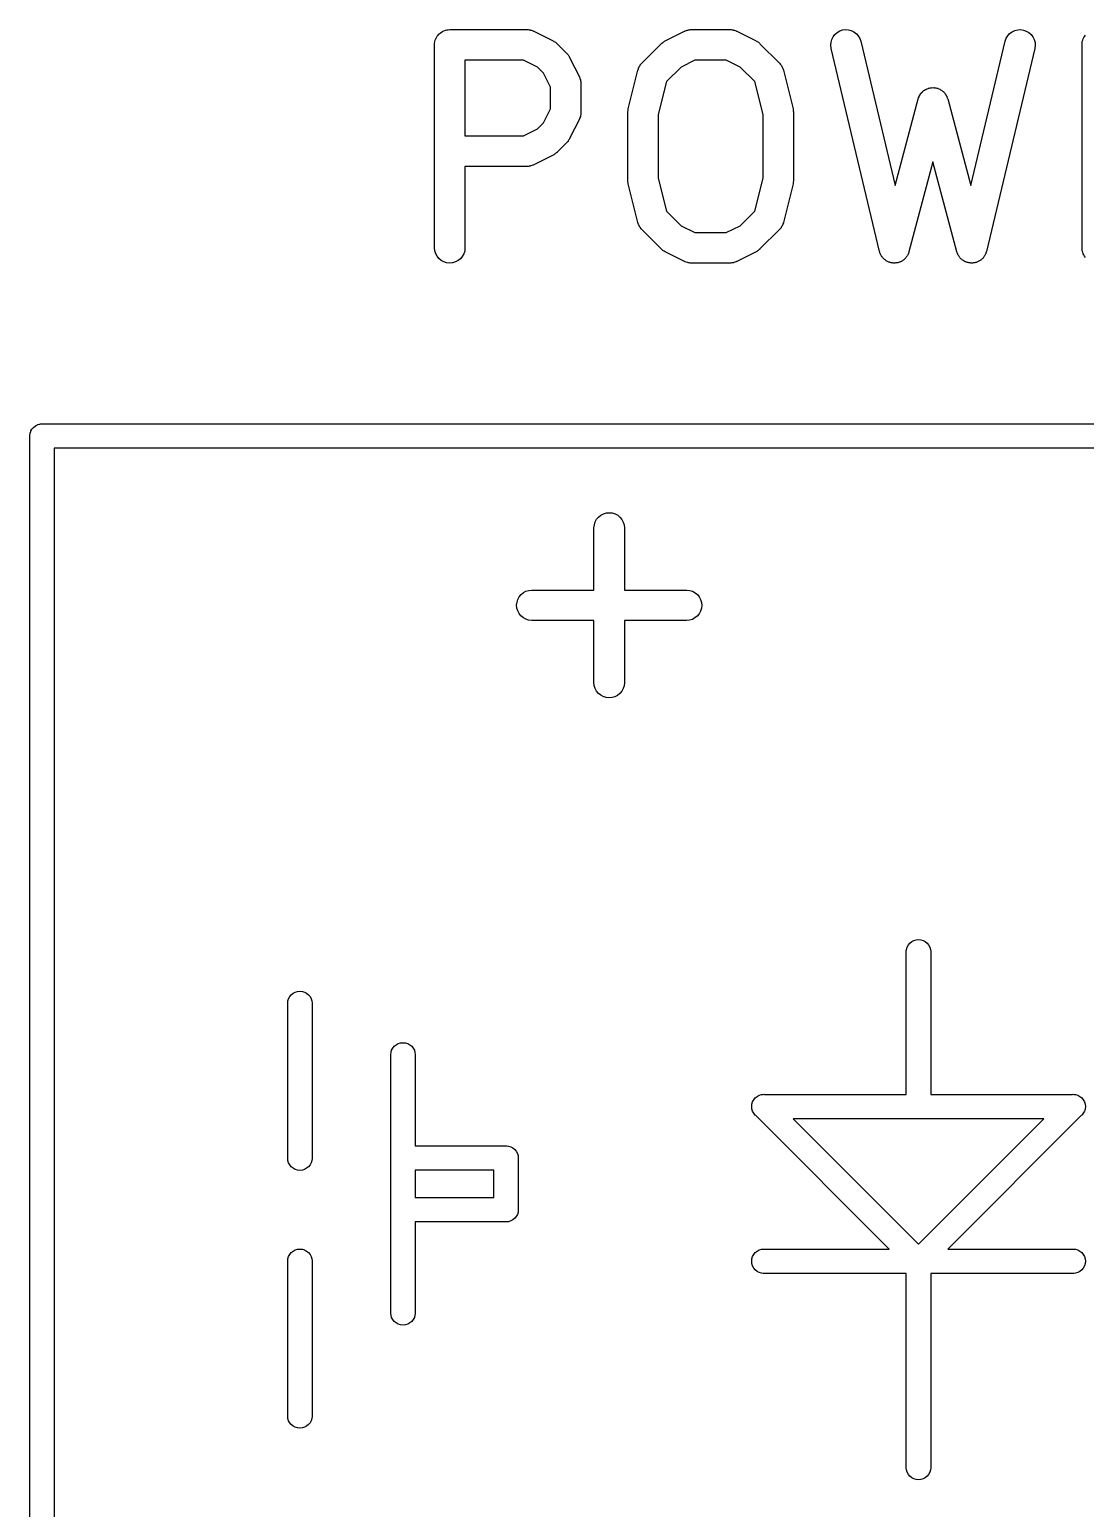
# Model space of a CAD drawing. Extents: x 107.7 to 189.7, y -115.4 to -83.3.
# Drawn here: x 177.52 to 182.72, y -90.64 to -83.36 of the extents above; entities that cross this region are included whole.
import ezdxf

# ---------------------------------------------------------------- set-up
doc = ezdxf.new("R2010")
doc.units = 0
doc.layers.add('BLACK', color=7, linetype='CONTINUOUS')

msp = doc.modelspace()

# ---------------------------------------------------------------- linework, layer by layer
at = {"layer": 'BLACK', "linetype": 'CONTINUOUS'}
for p, q in [((179.521, -83.3954), (179.524, -83.3892)), ((179.524, -83.3888), (179.529, -83.3833)), ((179.524, -83.389), (179.524, -83.3888)), ((179.524, -83.3892), (179.524, -83.389)), ((179.529, -83.3833), (179.533, -83.3779)), ((179.533, -83.3779), (179.534, -83.3777)), ((179.534, -83.3775), (179.539, -83.3732)), ((179.534, -83.3777), (179.534, -83.3775)), ((179.539, -83.3732), (179.545, -83.3687)), ((179.545, -83.3684), (179.551, -83.3651)), ((179.545, -83.3685), (179.545, -83.3684)), ((179.545, -83.3687), (179.545, -83.3685)), ((179.551, -83.3651), (179.558, -83.3618)), ((179.558, -83.3616), (179.565, -83.3596)), ((179.558, -83.3617), (179.558, -83.3616)), ((179.558, -83.3618), (179.558, -83.3617)), ((179.565, -83.3596), (179.572, -83.3576)), ((179.572, -83.3575), (179.579, -83.3568)), ((179.572, -83.3576), (179.572, -83.3575)), ((179.572, -83.3575), (179.572, -83.3575)), ((179.579, -83.3568), (179.586, -83.3561)), ((179.586, -83.3561), (179.967, -83.3561)), ((179.967, -83.3561), (179.968, -83.3561)), ((179.968, -83.3561), (179.97, -83.3564)), ((179.97, -83.3564), (179.973, -83.3563)), ((179.973, -83.3563), (179.978, -83.3572)), ((179.978, -83.3572), (179.983, -83.3578)), ((179.983, -83.3578), (179.985, -83.3584)), ((179.985, -83.3584), (179.987, -83.3588)), ((179.987, -83.3588), (179.992, -83.3606)), ((179.992, -83.3606), (179.997, -83.3622)), ((179.997, -83.3622), (179.999, -83.3633)), ((179.999, -83.3633), (180.001, -83.364)), ((180.001, -83.364), (180.096, -83.4117)), ((180.648, -83.4117), (180.743, -83.364)), ((180.743, -83.364), (180.744, -83.3636)), ((180.744, -83.3636), (180.746, -83.3628)), ((180.746, -83.3628), (180.748, -83.3618)), ((180.748, -83.3618), (180.753, -83.3603)), ((180.753, -83.3603), (180.758, -83.3585)), ((180.758, -83.3585), (180.76, -83.3582)), ((180.76, -83.3582), (180.762, -83.3576)), ((180.762, -83.3576), (180.767, -83.3571)), ((180.767, -83.3571), (180.772, -83.3563)), ((180.772, -83.3563), (180.775, -83.3563)), ((180.775, -83.3563), (180.777, -83.3561)), ((180.777, -83.3561), (180.967, -83.3561)), ((180.967, -83.3561), (180.968, -83.3561)), ((180.968, -83.3561), (180.97, -83.3564)), ((180.97, -83.3564), (180.973, -83.3563)), ((180.973, -83.3563), (180.978, -83.3572)), ((180.978, -83.3572), (180.983, -83.3578)), ((180.983, -83.3578), (180.985, -83.3584)), ((180.985, -83.3584), (180.987, -83.3588)), ((180.987, -83.3588), (180.992, -83.3606)), ((180.992, -83.3606), (180.997, -83.3622)), ((180.997, -83.3622), (180.999, -83.3633)), ((180.999, -83.3633), (181.001, -83.364)), ((181.001, -83.364), (181.096, -83.4117)), ((181.475, -83.3912), (181.484, -83.3796)), ((181.484, -83.3796), (181.495, -83.37)), ((181.495, -83.37), (181.508, -83.3627)), ((181.508, -83.3627), (181.522, -83.358)), ((181.522, -83.358), (181.536, -83.3562)), ((181.536, -83.3562), (181.551, -83.3571)), ((181.551, -83.3571), (181.565, -83.3609)), ((181.565, -83.3609), (181.578, -83.3674)), ((181.578, -83.3674), (181.59, -83.3763)), ((181.59, -83.3763), (181.599, -83.3873)), ((181.599, -83.3873), (181.607, -83.3999)), ((182.328, -83.399), (182.336, -83.3864)), ((182.336, -83.3864), (182.345, -83.3756)), ((182.345, -83.3756), (182.357, -83.3668)), ((182.357, -83.3668), (182.37, -83.3606)), ((182.37, -83.3606), (182.385, -83.357)), ((182.385, -83.357), (182.399, -83.3562)), ((182.399, -83.3562), (182.414, -83.3583)), ((182.414, -83.3583), (182.427, -83.3632)), ((182.427, -83.3632), (182.44, -83.3706)), ((182.44, -83.3706), (182.451, -83.3804)), ((182.451, -83.3804), (182.46, -83.392)), ((182.711, -83.3954), (182.715, -83.3892)), ((182.715, -83.3888), (182.719, -83.3833)), ((182.715, -83.389), (182.715, -83.3888)), ((182.715, -83.3892), (182.715, -83.389)), ((179.511, -83.4301), (179.512, -83.423)), ((179.511, -83.4306), (179.511, -83.4301)), ((179.511, -83.4311), (179.511, -83.4306)), ((179.511, -83.4306), (179.511, -83.4306)), ((179.511, -83.4306), (179.511, -83.4306)), ((179.511, -84.4311), (179.511, -83.4311)), ((179.512, -83.423), (179.513, -83.416)), ((179.513, -83.4155), (179.515, -83.4088)), ((179.513, -83.4158), (179.513, -83.4155)), ((179.513, -83.416), (179.513, -83.4158)), ((179.515, -83.4088), (179.517, -83.4021)), ((179.517, -83.4016), (179.521, -83.3954)), ((179.517, -83.4018), (179.517, -83.4016)), ((179.517, -83.4021), (179.517, -83.4018)), ((180.096, -83.4117), (180.097, -83.4121)), ((180.097, -83.4121), (180.1, -83.4144)), ((180.1, -83.4144), (180.104, -83.4164)), ((180.104, -83.4164), (180.107, -83.4184)), ((180.107, -83.4184), (180.109, -83.4201)), ((180.109, -83.4201), (180.112, -83.423)), ((180.112, -83.423), (180.115, -83.4257)), ((180.115, -83.4257), (180.163, -83.4733)), ((180.533, -83.521), (180.628, -83.4257)), ((180.628, -83.4257), (180.629, -83.425)), ((180.629, -83.425), (180.632, -83.4224)), ((180.632, -83.4224), (180.636, -83.4195)), ((180.636, -83.4195), (180.638, -83.4178)), ((180.638, -83.4178), (180.641, -83.4158)), ((180.641, -83.4158), (180.644, -83.4139)), ((180.644, -83.4139), (180.648, -83.4117)), ((181.096, -83.4117), (181.097, -83.4121)), ((181.097, -83.4121), (181.1, -83.4144)), ((181.1, -83.4144), (181.104, -83.4164)), ((181.104, -83.4164), (181.107, -83.4184)), ((181.107, -83.4184), (181.109, -83.4201)), ((181.109, -83.4201), (181.112, -83.423)), ((181.112, -83.423), (181.115, -83.4257)), ((181.115, -83.4257), (181.211, -83.521)), ((181.464, -83.433), (181.465, -83.4184)), ((181.465, -83.4475), (181.464, -83.433)), ((181.465, -83.4184), (181.469, -83.4042)), ((181.466, -83.4485), (181.465, -83.4475)), ((181.704, -84.4485), (181.466, -83.4485)), ((181.469, -83.4042), (181.475, -83.3912)), ((181.607, -83.3999), (181.612, -83.4138)), ((181.612, -83.4138), (181.781, -84.1246)), ((182.154, -84.1246), (182.323, -83.4138)), ((182.469, -83.4485), (182.231, -84.4485)), ((182.323, -83.4127), (182.328, -83.399)), ((182.323, -83.4138), (182.323, -83.4127)), ((182.46, -83.392), (182.466, -83.4052)), ((182.466, -83.4052), (182.47, -83.4194)), ((182.471, -83.434), (182.469, -83.4485)), ((182.47, -83.4194), (182.471, -83.434)), ((182.702, -83.423), (182.703, -83.416)), ((182.702, -83.4301), (182.702, -83.423)), ((182.702, -83.4306), (182.702, -83.4301)), ((182.702, -83.4311), (182.702, -83.4306)), ((182.702, -83.4306), (182.702, -83.4306)), ((182.702, -83.4306), (182.702, -83.4306)), ((182.702, -84.4311), (182.702, -83.4311)), ((182.703, -83.4155), (182.705, -83.4088)), ((182.703, -83.4158), (182.703, -83.4155)), ((182.703, -83.416), (182.703, -83.4158)), ((182.705, -83.4088), (182.708, -83.4021)), ((182.708, -83.4016), (182.711, -83.3954)), ((182.708, -83.4018), (182.708, -83.4016)), ((182.708, -83.4021), (182.708, -83.4018)), ((179.661, -83.5061), (179.661, -83.8799)), ((179.949, -83.5061), (179.661, -83.5061)), ((180.018, -83.5404), (179.949, -83.5061)), ((180.163, -83.4733), (180.164, -83.4741)), ((180.164, -83.4741), (180.166, -83.4774)), ((180.166, -83.4774), (180.169, -83.4804)), ((180.169, -83.4804), (180.171, -83.4831)), ((180.171, -83.4831), (180.173, -83.4855)), ((180.173, -83.4855), (180.175, -83.4893)), ((180.175, -83.4893), (180.177, -83.4928)), ((180.177, -83.4928), (180.225, -83.5881)), ((180.522, -83.5367), (180.524, -83.5323)), ((180.524, -83.5323), (180.525, -83.5305)), ((180.525, -83.5305), (180.527, -83.5286)), ((180.527, -83.5286), (180.53, -83.5249)), ((180.53, -83.5249), (180.533, -83.521)), ((180.794, -83.5061), (180.726, -83.5404)), ((180.949, -83.5061), (180.794, -83.5061)), ((181.018, -83.5404), (180.949, -83.5061)), ((181.211, -83.521), (181.211, -83.5217)), ((181.211, -83.5217), (181.215, -83.5257)), ((181.215, -83.5257), (181.218, -83.5294)), ((181.218, -83.5294), (181.219, -83.5314)), ((181.219, -83.5314), (181.221, -83.5331)), ((181.221, -83.5331), (181.223, -83.5376)), ((180.048, -83.5708), (180.018, -83.5404)), ((180.083, -83.6393), (180.048, -83.5708)), ((180.225, -83.5881), (180.225, -83.589)), ((180.225, -83.589), (180.226, -83.5911)), ((180.226, -83.5911), (180.227, -83.593)), ((180.227, -83.593), (180.228, -83.5979)), ((180.228, -83.5979), (180.23, -83.6027)), ((180.23, -83.6027), (180.231, -83.6049)), ((180.231, -83.6049), (180.231, -83.607)), ((180.231, -83.607), (180.232, -83.6121)), ((180.466, -83.7463), (180.513, -83.5558)), ((180.513, -83.5558), (180.514, -83.5548)), ((180.514, -83.5548), (180.516, -83.55)), ((180.516, -83.55), (180.517, -83.5452)), ((180.517, -83.5452), (180.518, -83.5432)), ((180.518, -83.5432), (180.519, -83.5411)), ((180.519, -83.5411), (180.522, -83.5367)), ((180.726, -83.5404), (180.654, -83.6123)), ((181.09, -83.6123), (181.018, -83.5404)), ((181.223, -83.5376), (181.225, -83.542)), ((181.225, -83.542), (181.226, -83.5441)), ((181.226, -83.5441), (181.227, -83.5461)), ((181.227, -83.5461), (181.229, -83.551)), ((181.229, -83.551), (181.23, -83.5558)), ((181.23, -83.5558), (181.278, -83.7463)), ((180.083, -83.7468), (180.083, -83.6393)), ((180.232, -83.6121), (180.233, -83.6172)), ((180.233, -83.6172), (180.232, -83.6194)), ((180.232, -83.6194), (180.233, -83.6216)), ((180.233, -83.6216), (180.233, -83.7645)), ((180.654, -83.6123), (180.614, -83.7737)), ((181.13, -83.7737), (181.09, -83.6123)), ((181.9, -83.6829), (181.902, -83.6808)), ((181.902, -83.6808), (181.903, -83.6786)), ((181.903, -83.6786), (181.906, -83.6746)), ((181.906, -83.6746), (181.908, -83.6705)), ((181.908, -83.6705), (181.91, -83.6688)), ((181.91, -83.6688), (181.911, -83.6668)), ((181.911, -83.6668), (181.915, -83.6635)), ((181.915, -83.6635), (181.918, -83.66)), ((181.918, -83.66), (181.92, -83.6585)), ((181.92, -83.6585), (181.922, -83.6569)), ((181.922, -83.6569), (181.926, -83.6544)), ((181.926, -83.6544), (181.93, -83.6515)), ((181.93, -83.6515), (181.933, -83.6506)), ((181.933, -83.6506), (181.935, -83.6493)), ((181.935, -83.6493), (181.939, -83.6476)), ((181.939, -83.6476), (181.944, -83.6456)), ((181.944, -83.6456), (181.946, -83.6451)), ((181.946, -83.6451), (181.948, -83.6442)), ((181.948, -83.6442), (181.953, -83.6435)), ((181.953, -83.6435), (181.958, -83.6424)), ((181.958, -83.6424), (181.96, -83.6424)), ((181.96, -83.6424), (181.963, -83.642)), ((181.963, -83.642), (181.968, -83.6422)), ((181.968, -83.6422), (181.973, -83.642)), ((181.973, -83.642), (181.975, -83.6425)), ((181.975, -83.6425), (181.977, -83.6426)), ((181.977, -83.6426), (181.982, -83.6437)), ((181.982, -83.6437), (181.987, -83.6445)), ((181.987, -83.6445), (181.989, -83.6454)), ((181.989, -83.6454), (181.992, -83.646)), ((181.992, -83.646), (181.996, -83.648)), ((181.996, -83.648), (182.001, -83.6497)), ((182.001, -83.6497), (182.003, -83.651)), ((182.003, -83.651), (182.005, -83.6521)), ((182.005, -83.6521), (182.009, -83.6549)), ((182.009, -83.6549), (182.013, -83.6575)), ((182.013, -83.6575), (182.015, -83.6592)), ((182.015, -83.6592), (182.017, -83.6606)), ((182.017, -83.6606), (182.02, -83.6642)), ((182.02, -83.6642), (182.024, -83.6676)), ((182.024, -83.6676), (182.025, -83.6696)), ((182.025, -83.6696), (182.027, -83.6714)), ((182.027, -83.6714), (182.029, -83.6755)), ((182.029, -83.6755), (182.032, -83.6795)), ((182.032, -83.6795), (182.033, -83.6817)), ((180.048, -83.8153), (180.083, -83.7468)), ((180.465, -83.7489), (180.466, -83.7476)), ((180.465, -83.7548), (180.465, -83.7489)), ((180.466, -83.7476), (180.466, -83.7463)), ((181.278, -83.7463), (181.278, -83.7473)), ((181.278, -83.7473), (181.278, -83.7486)), ((181.278, -83.7486), (181.279, -83.7499)), ((181.279, -83.7499), (181.279, -83.7559)), ((181.781, -84.1246), (181.895, -83.6975)), ((181.895, -83.6965), (181.896, -83.6942)), ((181.895, -83.6975), (181.895, -83.6965)), ((181.896, -83.6918), (181.899, -83.6874)), ((181.896, -83.6942), (181.896, -83.6918)), ((181.899, -83.6874), (181.9, -83.6829)), ((182.033, -83.6817), (182.035, -83.6838)), ((182.035, -83.6838), (182.036, -83.6884)), ((182.036, -83.6884), (182.038, -83.6928)), ((182.038, -83.6928), (182.039, -83.6952)), ((182.039, -83.6952), (182.04, -83.6975)), ((182.04, -83.6975), (182.154, -84.1246)), ((180.018, -83.8457), (180.048, -83.8153)), ((180.225, -83.798), (180.177, -83.8932)), ((180.226, -83.7959), (180.225, -83.798)), ((180.227, -83.794), (180.226, -83.7959)), ((180.228, -83.7891), (180.227, -83.794)), ((180.23, -83.7843), (180.228, -83.7891)), ((180.231, -83.7801), (180.23, -83.7822)), ((180.23, -83.7822), (180.23, -83.7843)), ((180.232, -83.775), (180.231, -83.7801)), ((180.233, -83.7655), (180.232, -83.7677)), ((180.232, -83.7677), (180.232, -83.7699)), ((180.232, -83.7699), (180.232, -83.775)), ((180.233, -83.7645), (180.233, -83.7655)), ((180.464, -83.7608), (180.465, -83.7548)), ((180.464, -83.7621), (180.464, -83.7608)), ((180.464, -83.7634), (180.464, -83.7621)), ((180.464, -83.7645), (180.464, -83.7634)), ((180.464, -84.0978), (180.464, -83.7645)), ((180.614, -83.7737), (180.614, -84.0886)), ((181.13, -84.0886), (181.13, -83.7737)), ((181.279, -83.7559), (181.28, -83.7618)), ((181.28, -83.7618), (181.28, -83.7631)), ((181.28, -83.7631), (181.28, -83.7645)), ((181.28, -83.7645), (181.28, -84.0978)), ((179.661, -83.8799), (179.949, -83.8799)), ((179.949, -83.8799), (180.018, -83.8457)), ((180.174, -83.8977), (180.172, -83.9014)), ((180.177, -83.8942), (180.174, -83.8977)), ((180.177, -83.8932), (180.177, -83.8942)), ((180.1, -83.9722), (180.096, -83.9744)), ((180.103, -83.9702), (180.1, -83.9722)), ((180.106, -83.9683), (180.103, -83.9702)), ((180.108, -83.9666), (180.106, -83.9683)), ((180.111, -83.9637), (180.108, -83.9666)), ((180.115, -83.9611), (180.111, -83.9637)), ((180.163, -83.9127), (180.115, -83.9604)), ((180.115, -83.9604), (180.115, -83.9611)), ((180.166, -83.9095), (180.163, -83.9127)), ((180.169, -83.9065), (180.166, -83.9095)), ((180.17, -83.9038), (180.169, -83.9065)), ((180.172, -83.9014), (180.17, -83.9038)), ((179.967, -84.0299), (179.661, -84.0299)), ((179.661, -84.0299), (179.661, -84.4311)), ((179.969, -84.0297), (179.967, -84.0299)), ((179.972, -84.0298), (179.969, -84.0297)), ((179.977, -84.029), (179.972, -84.0298)), ((179.982, -84.0285), (179.977, -84.029)), ((179.984, -84.0279), (179.982, -84.0285)), ((179.986, -84.0275), (179.984, -84.0279)), ((179.991, -84.0258), (179.986, -84.0275)), ((179.996, -84.0243), (179.991, -84.0258)), ((179.998, -84.0232), (179.996, -84.0243)), ((180, -84.0225), (179.998, -84.0232)), ((180.001, -84.022), (180, -84.0225)), ((180.096, -83.9744), (180.001, -84.022)), ((181.967, -84.0079), (181.849, -84.4505)), ((182.085, -84.4505), (181.967, -84.0079)), ((180.464, -84.0991), (180.464, -84.0978)), ((180.464, -84.1005), (180.464, -84.0991)), ((180.464, -84.1064), (180.464, -84.1005)), ((180.465, -84.1124), (180.464, -84.1064)), ((180.465, -84.1136), (180.465, -84.1124)), ((180.466, -84.115), (180.465, -84.1136)), ((180.466, -84.116), (180.466, -84.115)), ((180.513, -84.3065), (180.466, -84.116)), ((180.614, -84.0886), (180.654, -84.2499)), ((181.09, -84.2499), (181.13, -84.0886)), ((181.278, -84.116), (181.23, -84.3065)), ((181.279, -84.1134), (181.278, -84.1147)), ((181.278, -84.1147), (181.278, -84.116)), ((181.28, -84.1015), (181.279, -84.1075)), ((181.279, -84.1075), (181.279, -84.1134)), ((181.28, -84.0978), (181.28, -84.0988)), ((181.28, -84.0988), (181.28, -84.1002)), ((181.28, -84.1002), (181.28, -84.1015)), ((180.654, -84.2499), (180.726, -84.3219)), ((181.018, -84.3219), (181.09, -84.2499)), ((180.515, -84.3112), (180.513, -84.3065)), ((180.517, -84.3161), (180.515, -84.3112)), ((180.518, -84.3181), (180.517, -84.3161)), ((180.518, -84.3203), (180.518, -84.3181)), ((180.521, -84.3246), (180.518, -84.3203)), ((180.523, -84.3291), (180.521, -84.3246)), ((180.525, -84.3309), (180.523, -84.3291)), ((180.526, -84.3328), (180.525, -84.3309)), ((180.529, -84.3366), (180.526, -84.3328)), ((180.532, -84.3406), (180.529, -84.3366)), ((180.726, -84.3219), (180.794, -84.3561)), ((180.949, -84.3561), (181.018, -84.3219)), ((181.217, -84.3337), (181.214, -84.3374)), ((181.219, -84.3317), (181.217, -84.3337)), ((181.22, -84.33), (181.219, -84.3317)), ((181.222, -84.3255), (181.22, -84.33)), ((181.225, -84.3212), (181.222, -84.3255)), ((181.226, -84.3191), (181.225, -84.3212)), ((181.227, -84.3171), (181.226, -84.3191)), ((181.228, -84.3122), (181.227, -84.3171)), ((181.23, -84.3075), (181.228, -84.3122)), ((181.23, -84.3065), (181.23, -84.3075)), ((180.533, -84.3413), (180.532, -84.3406)), ((180.628, -84.4365), (180.533, -84.3413)), ((180.794, -84.3561), (180.949, -84.3561)), ((181.211, -84.3413), (181.115, -84.4365)), ((181.214, -84.3374), (181.211, -84.3413)), ((179.513, -84.4457), (179.511, -84.4311)), ((179.517, -84.4597), (179.513, -84.4457)), ((179.524, -84.4726), (179.517, -84.4597)), ((179.533, -84.484), (179.524, -84.4726)), ((179.648, -84.4735), (179.639, -84.4847)), ((179.655, -84.4607), (179.648, -84.4735)), ((179.66, -84.4467), (179.655, -84.4607)), ((179.661, -84.4322), (179.66, -84.4467)), ((179.661, -84.4311), (179.661, -84.4322)), ((180.632, -84.4392), (180.628, -84.4365)), ((180.635, -84.4422), (180.632, -84.4392)), ((180.637, -84.4439), (180.635, -84.4422)), ((180.64, -84.4458), (180.637, -84.4439)), ((180.643, -84.4478), (180.64, -84.4458)), ((180.647, -84.4501), (180.643, -84.4478)), ((180.648, -84.4506), (180.647, -84.4501)), ((180.743, -84.4982), (180.648, -84.4506)), ((181.096, -84.4506), (181.001, -84.4982)), ((181.1, -84.4483), (181.096, -84.4506)), ((181.103, -84.4464), (181.1, -84.4483)), ((181.106, -84.4445), (181.103, -84.4464)), ((181.108, -84.4428), (181.106, -84.4445)), ((181.111, -84.4399), (181.108, -84.4428)), ((181.115, -84.4373), (181.111, -84.4399)), ((181.115, -84.4365), (181.115, -84.4373)), ((181.705, -84.4518), (181.704, -84.4485)), ((181.706, -84.4551), (181.705, -84.4518)), ((181.707, -84.4587), (181.706, -84.4551)), ((181.709, -84.4623), (181.707, -84.4587)), ((181.71, -84.4653), (181.709, -84.4623)), ((181.712, -84.4685), (181.71, -84.4653)), ((181.714, -84.4716), (181.712, -84.4685)), ((181.716, -84.475), (181.714, -84.4716)), ((181.718, -84.4776), (181.716, -84.475)), ((181.72, -84.4804), (181.718, -84.4776)), ((181.723, -84.4831), (181.72, -84.4804)), ((181.833, -84.4799), (181.831, -84.4827)), ((181.836, -84.4774), (181.833, -84.4799)), ((181.838, -84.4742), (181.836, -84.4774)), ((181.84, -84.4711), (181.838, -84.4742)), ((181.842, -84.468), (181.84, -84.4711)), ((181.844, -84.4651), (181.842, -84.468)), ((181.845, -84.4615), (181.844, -84.4651)), ((181.847, -84.458), (181.845, -84.4615)), ((181.848, -84.4547), (181.847, -84.458)), ((181.849, -84.4515), (181.848, -84.4547)), ((181.849, -84.4505), (181.849, -84.4515)), ((182.086, -84.4537), (182.085, -84.4505)), ((182.087, -84.457), (182.086, -84.4537)), ((182.089, -84.4605), (182.087, -84.457)), ((182.09, -84.4642), (182.089, -84.4605)), ((182.092, -84.4671), (182.09, -84.4642)), ((182.094, -84.4702), (182.092, -84.4671)), ((182.096, -84.4733), (182.094, -84.4702)), ((182.098, -84.4766), (182.096, -84.4733)), ((182.1, -84.4791), (182.098, -84.4766)), ((182.102, -84.4819), (182.1, -84.4791)), ((182.105, -84.4845), (182.102, -84.4819)), ((182.214, -84.4812), (182.211, -84.4838)), ((182.216, -84.4784), (182.214, -84.4812)), ((182.218, -84.4758), (182.216, -84.4784)), ((182.22, -84.4725), (182.218, -84.4758)), ((182.222, -84.4694), (182.22, -84.4725)), ((182.224, -84.4662), (182.222, -84.4694)), ((182.225, -84.4633), (182.224, -84.4662)), ((182.227, -84.4597), (182.225, -84.4633)), ((182.228, -84.4561), (182.227, -84.4597)), ((182.229, -84.4528), (182.228, -84.4561)), ((182.23, -84.4495), (182.229, -84.4528)), ((182.231, -84.4485), (182.23, -84.4495)), ((182.702, -84.4382), (182.702, -84.4311)), ((182.703, -84.4452), (182.702, -84.4382)), ((182.703, -84.4454), (182.703, -84.4452)), ((182.703, -84.4457), (182.703, -84.4454)), ((182.705, -84.4524), (182.703, -84.4457)), ((182.707, -84.4592), (182.705, -84.4524)), ((182.707, -84.4595), (182.707, -84.4592)), ((182.707, -84.4597), (182.707, -84.4595)), ((182.711, -84.4659), (182.707, -84.4597)), ((182.714, -84.4722), (182.711, -84.4659)), ((182.714, -84.4724), (182.714, -84.4722)), ((182.714, -84.4726), (182.714, -84.4724)), ((182.719, -84.4781), (182.714, -84.4726)), ((179.544, -84.4933), (179.533, -84.484)), ((179.557, -84.5003), (179.544, -84.4933)), ((179.571, -84.5046), (179.557, -84.5003)), ((179.586, -84.5061), (179.571, -84.5046)), ((179.6, -84.5048), (179.586, -84.5061)), ((179.614, -84.5007), (179.6, -84.5048)), ((179.627, -84.4939), (179.614, -84.5007)), ((179.639, -84.4847), (179.627, -84.4939)), ((180.745, -84.499), (180.743, -84.4982)), ((180.747, -84.5001), (180.745, -84.499)), ((180.752, -84.5016), (180.747, -84.5001)), ((180.757, -84.5035), (180.752, -84.5016)), ((180.759, -84.5038), (180.757, -84.5035)), ((180.761, -84.5045), (180.759, -84.5038)), ((180.766, -84.5051), (180.761, -84.5045)), ((180.771, -84.5059), (180.766, -84.5051)), ((180.773, -84.5059), (180.771, -84.5059)), ((180.776, -84.5061), (180.773, -84.5059)), ((180.777, -84.5061), (180.776, -84.5061)), ((180.967, -84.5061), (180.777, -84.5061)), ((180.969, -84.5059), (180.967, -84.5061)), ((180.972, -84.506), (180.969, -84.5059)), ((180.977, -84.5052), (180.972, -84.506)), ((180.982, -84.5047), (180.977, -84.5052)), ((180.984, -84.5041), (180.982, -84.5047)), ((180.986, -84.5037), (180.984, -84.5041)), ((180.991, -84.502), (180.986, -84.5037)), ((180.996, -84.5005), (180.991, -84.502)), ((180.998, -84.4994), (180.996, -84.5005)), ((181, -84.4987), (180.998, -84.4994)), ((181.001, -84.4982), (181, -84.4987)), ((181.726, -84.486), (181.723, -84.4831)), ((181.728, -84.4881), (181.726, -84.486)), ((181.731, -84.4904), (181.728, -84.4881)), ((181.734, -84.4925), (181.731, -84.4904)), ((181.737, -84.4949), (181.734, -84.4925)), ((181.74, -84.4964), (181.737, -84.4949)), ((181.743, -84.4982), (181.74, -84.4964)), ((181.747, -84.4996), (181.743, -84.4982)), ((181.75, -84.5013), (181.747, -84.4996)), ((181.754, -84.5022), (181.75, -84.5013)), ((181.757, -84.5035), (181.754, -84.5022)), ((181.761, -84.5041), (181.757, -84.5035)), ((181.764, -84.5051), (181.761, -84.5041)), ((181.768, -84.5054), (181.764, -84.5051)), ((181.771, -84.5059), (181.768, -84.5054)), ((181.775, -84.5058), (181.771, -84.5059)), ((181.779, -84.5061), (181.775, -84.5058)), ((181.782, -84.5056), (181.779, -84.5061)), ((181.786, -84.5056), (181.782, -84.5056)), ((181.79, -84.5047), (181.786, -84.5056)), ((181.794, -84.5042), (181.79, -84.5047)), ((181.797, -84.5031), (181.794, -84.5042)), ((181.8, -84.5023), (181.797, -84.5031)), ((181.804, -84.5008), (181.8, -84.5023)), ((181.807, -84.4995), (181.804, -84.5008)), ((181.81, -84.4978), (181.807, -84.4995)), ((181.814, -84.4964), (181.81, -84.4978)), ((181.817, -84.4942), (181.814, -84.4964)), ((181.82, -84.4923), (181.817, -84.4942)), ((181.823, -84.49), (181.82, -84.4923)), ((181.826, -84.488), (181.823, -84.49)), ((181.828, -84.4852), (181.826, -84.488)), ((181.831, -84.4827), (181.828, -84.4852)), ((182.108, -84.4873), (182.105, -84.4845)), ((182.111, -84.4894), (182.108, -84.4873)), ((182.113, -84.4917), (182.111, -84.4894)), ((182.117, -84.4936), (182.113, -84.4917)), ((182.12, -84.4959), (182.117, -84.4936)), ((182.123, -84.4973), (182.12, -84.4959)), ((182.126, -84.4991), (182.123, -84.4973)), ((182.13, -84.5004), (182.126, -84.4991)), ((182.133, -84.502), (182.13, -84.5004)), ((182.137, -84.5028), (182.133, -84.502)), ((182.14, -84.504), (182.137, -84.5028)), ((182.144, -84.5045), (182.14, -84.504)), ((182.147, -84.5054), (182.144, -84.5045)), ((182.151, -84.5056), (182.147, -84.5054)), ((182.154, -84.5061), (182.151, -84.5056)), ((182.158, -84.5058), (182.154, -84.5061)), ((182.162, -84.506), (182.158, -84.5058)), ((182.165, -84.5055), (182.162, -84.506)), ((182.169, -84.5053), (182.165, -84.5055)), ((182.173, -84.5043), (182.169, -84.5053)), ((182.176, -84.5037), (182.173, -84.5043)), ((182.18, -84.5025), (182.176, -84.5037)), ((182.183, -84.5017), (182.18, -84.5025)), ((182.187, -84.5), (182.183, -84.5017)), ((182.19, -84.4987), (182.187, -84.5)), ((182.193, -84.4969), (182.19, -84.4987)), ((182.196, -84.4954), (182.193, -84.4969)), ((182.199, -84.4931), (182.196, -84.4954)), ((182.203, -84.4911), (182.199, -84.4931)), ((182.205, -84.4887), (182.203, -84.4911)), ((182.208, -84.4867), (182.205, -84.4887)), ((182.211, -84.4838), (182.208, -84.4867)), ((177.518, -85.3533), (177.519, -85.346)), ((177.518, -85.3548), (177.518, -85.3533)), ((177.518, -85.3578), (177.518, -85.3548)), ((177.518, -85.3548), (177.518, -85.3548)), ((177.519, -85.3441), (177.522, -85.3347)), ((177.519, -85.346), (177.519, -85.3441)), ((177.519, -85.346), (177.519, -85.346)), ((177.519, -85.346), (177.519, -85.346)), ((177.522, -85.3346), (177.523, -85.3325)), ((177.522, -85.3347), (177.522, -85.3346)), ((177.523, -85.3325), (177.528, -85.3243)), ((177.528, -85.3243), (177.529, -85.3226)), ((177.528, -85.3243), (177.528, -85.3243)), ((177.528, -85.3243), (177.528, -85.3243)), ((177.529, -85.3226), (177.535, -85.3152)), ((177.535, -85.3152), (177.545, -85.3077)), ((177.545, -85.3077), (177.546, -85.3068)), ((177.545, -85.3077), (177.545, -85.3077)), ((177.545, -85.3077), (177.545, -85.3077)), ((177.546, -85.3068), (177.555, -85.3021)), ((177.555, -85.3021), (177.556, -85.3016)), ((177.555, -85.3021), (177.555, -85.3021)), ((177.555, -85.3021), (177.555, -85.3021)), ((177.556, -85.3016), (177.566, -85.2987)), ((177.566, -85.2987), (177.568, -85.2985)), ((177.566, -85.2987), (177.566, -85.2987)), ((177.566, -85.2987), (177.566, -85.2987)), ((177.568, -85.2985), (177.575, -85.2978)), ((177.575, -85.2978), (177.578, -85.2975)), ((177.575, -85.2978), (177.575, -85.2978)), ((177.578, -85.2975), (177.581, -85.2978)), ((177.581, -85.2978), (185.957, -85.2978)), ((177.516, -92.9807), (177.518, -85.3607)), ((177.518, -85.3607), (177.518, -85.3578)), ((177.638, -85.4178), (177.636, -92.9178)), ((185.9, -85.4178), (177.638, -85.4178)), ((180.299, -85.7947), (180.303, -85.7807)), ((180.303, -85.7807), (180.31, -85.7679)), ((180.31, -85.7679), (180.32, -85.7567)), ((180.32, -85.7567), (180.331, -85.7475)), ((180.331, -85.7475), (180.344, -85.7407)), ((180.344, -85.7407), (180.358, -85.7366)), ((180.358, -85.7366), (180.373, -85.7353)), ((180.373, -85.7353), (180.387, -85.7368)), ((180.387, -85.7368), (180.401, -85.7411)), ((180.401, -85.7411), (180.414, -85.7481)), ((180.414, -85.7481), (180.425, -85.7574)), ((180.425, -85.7574), (180.434, -85.7688)), ((180.434, -85.7688), (180.441, -85.7817)), ((180.441, -85.7817), (180.446, -85.7957)), ((180.297, -85.8092), (180.299, -85.7947)), ((180.297, -85.8103), (180.297, -85.8092)), ((180.297, -86.1162), (180.297, -85.8103)), ((180.446, -85.7957), (180.447, -85.8103)), ((180.447, -85.8103), (180.447, -86.1162)), ((179.922, -86.1622), (179.929, -86.1493)), ((179.929, -86.1493), (179.938, -86.138)), ((179.938, -86.138), (179.95, -86.1288)), ((179.95, -86.1288), (179.962, -86.1219)), ((179.962, -86.1219), (179.976, -86.1177)), ((179.976, -86.1177), (179.991, -86.1162)), ((179.991, -86.1162), (180.297, -86.1162)), ((180.447, -86.1162), (180.753, -86.1162)), ((180.753, -86.1162), (180.754, -86.1162)), ((180.754, -86.1162), (180.769, -86.1179)), ((180.769, -86.1179), (180.782, -86.1223)), ((180.782, -86.1223), (180.795, -86.1293)), ((180.795, -86.1293), (180.807, -86.1388)), ((180.807, -86.1388), (180.816, -86.1502)), ((180.816, -86.1502), (180.822, -86.1631)), ((179.916, -86.1907), (179.918, -86.1761)), ((179.917, -86.2053), (179.916, -86.1907)), ((179.922, -86.2193), (179.917, -86.2053)), ((179.918, -86.1761), (179.922, -86.1622)), ((179.928, -86.2323), (179.922, -86.2193)), ((180.822, -86.2203), (180.815, -86.2332)), ((180.822, -86.1631), (180.827, -86.1772)), ((180.826, -86.2063), (180.822, -86.2203)), ((180.828, -86.1918), (180.826, -86.2063)), ((180.827, -86.1772), (180.828, -86.1918)), ((179.937, -86.2437), (179.928, -86.2323)), ((179.949, -86.2531), (179.937, -86.2437)), ((179.962, -86.2602), (179.949, -86.2531)), ((179.975, -86.2646), (179.962, -86.2602)), ((179.99, -86.2662), (179.975, -86.2646)), ((179.991, -86.2662), (179.99, -86.2662)), ((180.297, -86.2662), (179.991, -86.2662)), ((180.297, -86.5722), (180.297, -86.2662)), ((180.753, -86.2662), (180.447, -86.2662)), ((180.447, -86.2662), (180.447, -86.5722)), ((180.768, -86.2648), (180.753, -86.2662)), ((180.782, -86.2606), (180.768, -86.2648)), ((180.794, -86.2537), (180.782, -86.2606)), ((180.806, -86.2444), (180.794, -86.2537)), ((180.815, -86.2332), (180.806, -86.2444)), ((180.298, -86.5867), (180.297, -86.5722)), ((180.303, -86.6008), (180.298, -86.5867)), ((180.445, -86.5878), (180.441, -86.6017)), ((180.447, -86.5732), (180.445, -86.5878)), ((180.447, -86.5722), (180.447, -86.5732)), ((180.31, -86.6137), (180.303, -86.6008)), ((180.319, -86.625), (180.31, -86.6137)), ((180.33, -86.6344), (180.319, -86.625)), ((180.343, -86.6413), (180.33, -86.6344)), ((180.357, -86.6456), (180.343, -86.6413)), ((180.371, -86.6472), (180.357, -86.6456)), ((180.386, -86.6459), (180.371, -86.6472)), ((180.4, -86.6417), (180.386, -86.6459)), ((180.413, -86.6349), (180.4, -86.6417)), ((180.424, -86.6258), (180.413, -86.6349)), ((180.434, -86.6146), (180.424, -86.6258)), ((180.441, -86.6017), (180.434, -86.6146)), ((181.836, -87.8949), (181.837, -87.886)), ((181.836, -88.5998), (181.836, -87.8949)), ((181.837, -87.886), (181.84, -87.8747)), ((181.84, -87.8747), (181.846, -87.8643)), ((181.846, -87.8643), (181.853, -87.8552)), ((181.853, -87.8552), (181.863, -87.8477)), ((181.863, -87.8477), (181.873, -87.8421)), ((181.873, -87.8421), (181.884, -87.8387)), ((181.884, -87.8387), (181.896, -87.8375)), ((181.896, -87.8375), (181.908, -87.8387)), ((181.908, -87.8387), (181.919, -87.8421)), ((181.919, -87.8421), (181.929, -87.8477)), ((181.929, -87.8477), (181.939, -87.8552)), ((181.939, -87.8552), (181.946, -87.8643)), ((181.946, -87.8643), (181.952, -87.8747)), ((181.952, -87.8747), (181.955, -87.886)), ((181.955, -87.886), (181.956, -87.8949)), ((181.956, -87.8949), (181.956, -88.5998)), ((178.792, -88.1287), (178.798, -88.1183)), ((178.798, -88.1183), (178.805, -88.1092)), ((178.805, -88.1092), (178.815, -88.1017)), ((178.815, -88.1017), (178.825, -88.0961)), ((178.825, -88.0961), (178.836, -88.0927)), ((178.836, -88.0927), (178.848, -88.0915)), ((178.848, -88.0915), (178.86, -88.0927)), ((178.86, -88.0927), (178.871, -88.0961)), ((178.871, -88.0961), (178.881, -88.1017)), ((178.881, -88.1017), (178.891, -88.1092)), ((178.891, -88.1092), (178.898, -88.1183)), ((178.898, -88.1183), (178.904, -88.1287)), ((178.788, -88.1489), (178.789, -88.14)), ((178.788, -88.9167), (178.788, -88.1489)), ((178.789, -88.14), (178.792, -88.1287)), ((178.904, -88.1287), (178.907, -88.14)), ((178.907, -88.14), (178.908, -88.1489)), ((178.908, -88.1489), (178.908, -88.9167)), ((179.296, -88.4029), (179.297, -88.394)), ((179.296, -88.9108), (179.296, -88.4029)), ((179.297, -88.394), (179.3, -88.3827)), ((179.3, -88.3827), (179.306, -88.3723)), ((179.306, -88.3723), (179.313, -88.3632)), ((179.313, -88.3632), (179.323, -88.3557)), ((179.323, -88.3557), (179.333, -88.3501)), ((179.333, -88.3501), (179.344, -88.3467)), ((179.344, -88.3467), (179.356, -88.3455)), ((179.356, -88.3455), (179.368, -88.3467)), ((179.368, -88.3467), (179.379, -88.3501)), ((179.379, -88.3501), (179.389, -88.3557)), ((179.389, -88.3557), (179.399, -88.3632)), ((179.399, -88.3632), (179.406, -88.3723)), ((179.406, -88.3723), (179.412, -88.3827)), ((179.412, -88.3827), (179.415, -88.394)), ((179.415, -88.394), (179.416, -88.4029)), ((179.416, -88.4029), (179.416, -88.8538)), ((181.078, -88.6367), (181.084, -88.6263)), ((181.084, -88.6263), (181.091, -88.6172)), ((181.091, -88.6172), (181.101, -88.6097)), ((181.101, -88.6097), (181.111, -88.6041)), ((181.111, -88.6041), (181.122, -88.6007)), ((181.122, -88.6007), (181.131, -88.5998)), ((181.131, -88.5998), (181.134, -88.5995)), ((181.131, -88.5998), (181.131, -88.5998)), ((181.134, -88.5995), (181.137, -88.5998)), ((181.137, -88.5998), (181.836, -88.5998)), ((181.956, -88.5998), (182.655, -88.5998)), ((182.655, -88.5998), (182.658, -88.5995)), ((182.658, -88.5995), (182.661, -88.5998)), ((182.661, -88.5998), (182.661, -88.5998)), ((182.661, -88.5998), (182.67, -88.6007)), ((182.67, -88.6007), (182.681, -88.6041)), ((182.681, -88.6041), (182.691, -88.6097)), ((182.691, -88.6097), (182.701, -88.6172)), ((182.701, -88.6172), (182.708, -88.6263)), ((182.708, -88.6263), (182.714, -88.6367)), ((181.074, -88.6598), (181.075, -88.648)), ((181.075, -88.6716), (181.074, -88.6598)), ((181.075, -88.648), (181.078, -88.6367)), ((181.078, -88.6829), (181.075, -88.6716)), ((181.084, -88.6933), (181.078, -88.6829)), ((181.091, -88.7024), (181.084, -88.6933)), ((181.094, -88.7043), (181.091, -88.7024)), ((181.751, -89.3618), (181.094, -88.7043)), ((182.698, -88.7043), (182.041, -89.3618)), ((182.701, -88.7024), (182.698, -88.7043)), ((182.703, -88.7001), (182.701, -88.7024)), ((182.708, -88.6933), (182.703, -88.7001)), ((182.703, -88.7001), (182.703, -88.7001)), ((182.714, -88.6829), (182.708, -88.6933)), ((182.714, -88.6367), (182.717, -88.648)), ((182.715, -88.6789), (182.714, -88.6829)), ((182.717, -88.6716), (182.715, -88.6789)), ((182.717, -88.648), (182.718, -88.6598)), ((182.718, -88.6598), (182.717, -88.6716)), ((181.893, -88.7198), (181.279, -88.7198)), ((181.279, -88.7198), (181.896, -89.3369)), ((181.896, -88.7201), (181.893, -88.7198)), ((181.896, -89.3369), (182.513, -88.7198)), ((181.899, -88.7198), (181.896, -88.7201)), ((182.513, -88.7198), (181.899, -88.7198)), ((178.789, -88.9256), (178.788, -88.9167)), ((178.908, -88.9167), (178.907, -88.9256)), ((179.296, -88.9138), (179.296, -88.9108)), ((179.296, -88.9167), (179.296, -88.9138)), ((179.296, -89.1648), (179.296, -88.9167)), ((179.416, -88.8538), (179.861, -88.8538)), ((179.861, -88.8538), (179.864, -88.8535)), ((179.864, -88.8535), (179.867, -88.8538)), ((179.867, -88.8538), (179.867, -88.8538)), ((179.867, -88.8538), (179.876, -88.8547)), ((179.876, -88.8547), (179.887, -88.8581)), ((179.887, -88.8581), (179.897, -88.8637)), ((179.897, -88.8637), (179.907, -88.8712)), ((179.907, -88.8712), (179.914, -88.8803)), ((179.914, -88.8803), (179.92, -88.8907)), ((179.92, -88.8907), (179.923, -88.902)), ((179.923, -88.902), (179.924, -88.9138)), ((179.924, -88.9138), (179.924, -88.9167)), ((179.924, -88.9167), (179.924, -89.1649)), ((178.792, -88.9369), (178.789, -88.9256)), ((178.798, -88.9473), (178.792, -88.9369)), ((178.805, -88.9564), (178.798, -88.9473)), ((178.815, -88.9639), (178.805, -88.9564)), ((178.825, -88.9695), (178.815, -88.9639)), ((178.836, -88.9729), (178.825, -88.9695)), ((178.848, -88.9741), (178.836, -88.9729)), ((178.86, -88.9729), (178.848, -88.9741)), ((178.871, -88.9695), (178.86, -88.9729)), ((178.881, -88.9639), (178.871, -88.9695)), ((178.891, -88.9564), (178.881, -88.9639)), ((178.898, -88.9473), (178.891, -88.9564)), ((178.904, -88.9369), (178.898, -88.9473)), ((178.907, -88.9256), (178.904, -88.9369)), ((179.416, -88.9738), (179.416, -89.1078)), ((179.804, -88.9738), (179.416, -88.9738)), ((179.804, -89.1078), (179.804, -88.9738)), ((179.416, -89.1078), (179.804, -89.1078)), ((179.296, -89.1678), (179.296, -89.1648)), ((179.296, -89.1708), (179.296, -89.1678)), ((179.296, -89.6787), (179.296, -89.1708)), ((179.907, -89.2104), (179.897, -89.2179)), ((179.914, -89.2013), (179.907, -89.2104)), ((179.92, -89.1909), (179.914, -89.2013)), ((179.923, -89.1796), (179.92, -89.1909)), ((179.924, -89.1678), (179.923, -89.1796)), ((179.924, -89.1649), (179.924, -89.1678)), ((179.861, -89.2278), (179.416, -89.2278)), ((179.416, -89.2278), (179.416, -89.6787)), ((179.864, -89.2281), (179.861, -89.2278)), ((179.869, -89.2276), (179.864, -89.2281)), ((179.876, -89.2269), (179.869, -89.2276)), ((179.887, -89.2235), (179.876, -89.2269)), ((179.897, -89.2179), (179.887, -89.2235)), ((178.836, -89.3627), (178.848, -89.3615)), ((178.848, -89.3615), (178.86, -89.3627)), ((181.122, -89.3627), (181.131, -89.3618)), ((181.131, -89.3618), (181.751, -89.3618)), ((182.041, -89.3618), (182.661, -89.3618)), ((182.661, -89.3618), (182.67, -89.3627)), ((178.788, -89.4189), (178.789, -89.41)), ((178.788, -90.1867), (178.788, -89.4189)), ((178.789, -89.41), (178.792, -89.3987)), ((178.792, -89.3987), (178.798, -89.3883)), ((178.798, -89.3883), (178.805, -89.3792)), ((178.805, -89.3792), (178.815, -89.3717)), ((178.815, -89.3717), (178.825, -89.3661)), ((178.825, -89.3661), (178.836, -89.3627)), ((178.86, -89.3627), (178.871, -89.3661)), ((178.871, -89.3661), (178.881, -89.3717)), ((178.881, -89.3717), (178.891, -89.3792)), ((178.891, -89.3792), (178.898, -89.3883)), ((178.898, -89.3883), (178.904, -89.3987)), ((178.904, -89.3987), (178.907, -89.41)), ((178.907, -89.41), (178.908, -89.4189)), ((178.908, -89.4189), (178.908, -90.1867)), ((181.074, -89.4218), (181.075, -89.41)), ((181.075, -89.4336), (181.074, -89.4218)), ((181.075, -89.41), (181.078, -89.3987)), ((181.078, -89.4449), (181.075, -89.4336)), ((181.078, -89.3987), (181.084, -89.3883)), ((181.084, -89.3883), (181.091, -89.3792)), ((181.091, -89.3792), (181.101, -89.3717)), ((181.101, -89.3717), (181.111, -89.3661)), ((181.111, -89.3661), (181.122, -89.3627)), ((182.67, -89.3627), (182.681, -89.3661)), ((182.681, -89.3661), (182.691, -89.3717)), ((182.691, -89.3717), (182.701, -89.3792)), ((182.701, -89.3792), (182.708, -89.3883)), ((182.708, -89.3883), (182.714, -89.3987)), ((182.714, -89.3987), (182.717, -89.41)), ((182.717, -89.4336), (182.714, -89.4449)), ((182.717, -89.41), (182.718, -89.4218)), ((182.718, -89.4218), (182.717, -89.4336)), ((181.084, -89.4553), (181.078, -89.4449)), ((181.091, -89.4644), (181.084, -89.4553)), ((181.101, -89.4719), (181.091, -89.4644)), ((181.111, -89.4775), (181.101, -89.4719)), ((181.122, -89.4809), (181.111, -89.4775)), ((181.131, -89.4818), (181.122, -89.4809)), ((181.836, -89.4818), (181.131, -89.4818)), ((181.836, -90.4407), (181.836, -89.4818)), ((182.661, -89.4818), (181.956, -89.4818)), ((181.956, -89.4818), (181.956, -90.4407)), ((182.67, -89.4809), (182.661, -89.4818)), ((182.681, -89.4775), (182.67, -89.4809)), ((182.691, -89.4719), (182.681, -89.4775)), ((182.701, -89.4644), (182.691, -89.4719)), ((182.708, -89.4553), (182.701, -89.4644)), ((182.714, -89.4449), (182.708, -89.4553)), ((179.297, -89.6876), (179.296, -89.6787)), ((179.3, -89.6989), (179.297, -89.6876)), ((179.306, -89.7093), (179.3, -89.6989)), ((179.313, -89.7184), (179.306, -89.7093)), ((179.323, -89.7259), (179.313, -89.7184)), ((179.333, -89.7315), (179.323, -89.7259)), ((179.389, -89.7259), (179.379, -89.7315)), ((179.399, -89.7184), (179.389, -89.7259)), ((179.406, -89.7093), (179.399, -89.7184)), ((179.412, -89.6989), (179.406, -89.7093)), ((179.415, -89.6876), (179.412, -89.6989)), ((179.416, -89.6787), (179.415, -89.6876)), ((179.344, -89.7349), (179.333, -89.7315)), ((179.356, -89.7361), (179.344, -89.7349)), ((179.368, -89.7349), (179.356, -89.7361)), ((179.379, -89.7315), (179.368, -89.7349)), ((178.789, -90.1956), (178.788, -90.1867)), ((178.792, -90.2069), (178.789, -90.1956)), ((178.798, -90.2173), (178.792, -90.2069)), ((178.805, -90.2264), (178.798, -90.2173)), ((178.815, -90.2339), (178.805, -90.2264)), ((178.825, -90.2395), (178.815, -90.2339)), ((178.881, -90.2339), (178.871, -90.2395)), ((178.891, -90.2264), (178.881, -90.2339)), ((178.898, -90.2173), (178.891, -90.2264)), ((178.904, -90.2069), (178.898, -90.2173)), ((178.907, -90.1956), (178.904, -90.2069)), ((178.908, -90.1867), (178.907, -90.1956)), ((178.836, -90.2429), (178.825, -90.2395)), ((178.848, -90.2441), (178.836, -90.2429)), ((178.86, -90.2429), (178.848, -90.2441)), ((178.871, -90.2395), (178.86, -90.2429)), ((181.837, -90.4496), (181.836, -90.4407)), ((181.84, -90.4609), (181.837, -90.4496)), ((181.955, -90.4496), (181.952, -90.4609)), ((181.956, -90.4407), (181.955, -90.4496)), ((181.846, -90.4713), (181.84, -90.4609)), ((181.853, -90.4804), (181.846, -90.4713)), ((181.863, -90.4879), (181.853, -90.4804)), ((181.873, -90.4935), (181.863, -90.4879)), ((181.884, -90.4969), (181.873, -90.4935)), ((181.896, -90.4981), (181.884, -90.4969)), ((181.908, -90.4969), (181.896, -90.4981)), ((181.919, -90.4935), (181.908, -90.4969)), ((181.929, -90.4879), (181.919, -90.4935)), ((181.939, -90.4804), (181.929, -90.4879)), ((181.946, -90.4713), (181.939, -90.4804)), ((181.952, -90.4609), (181.946, -90.4713))]:
    msp.add_line(p, q, dxfattribs=at)

doc.saveas('drawing.dxf')
